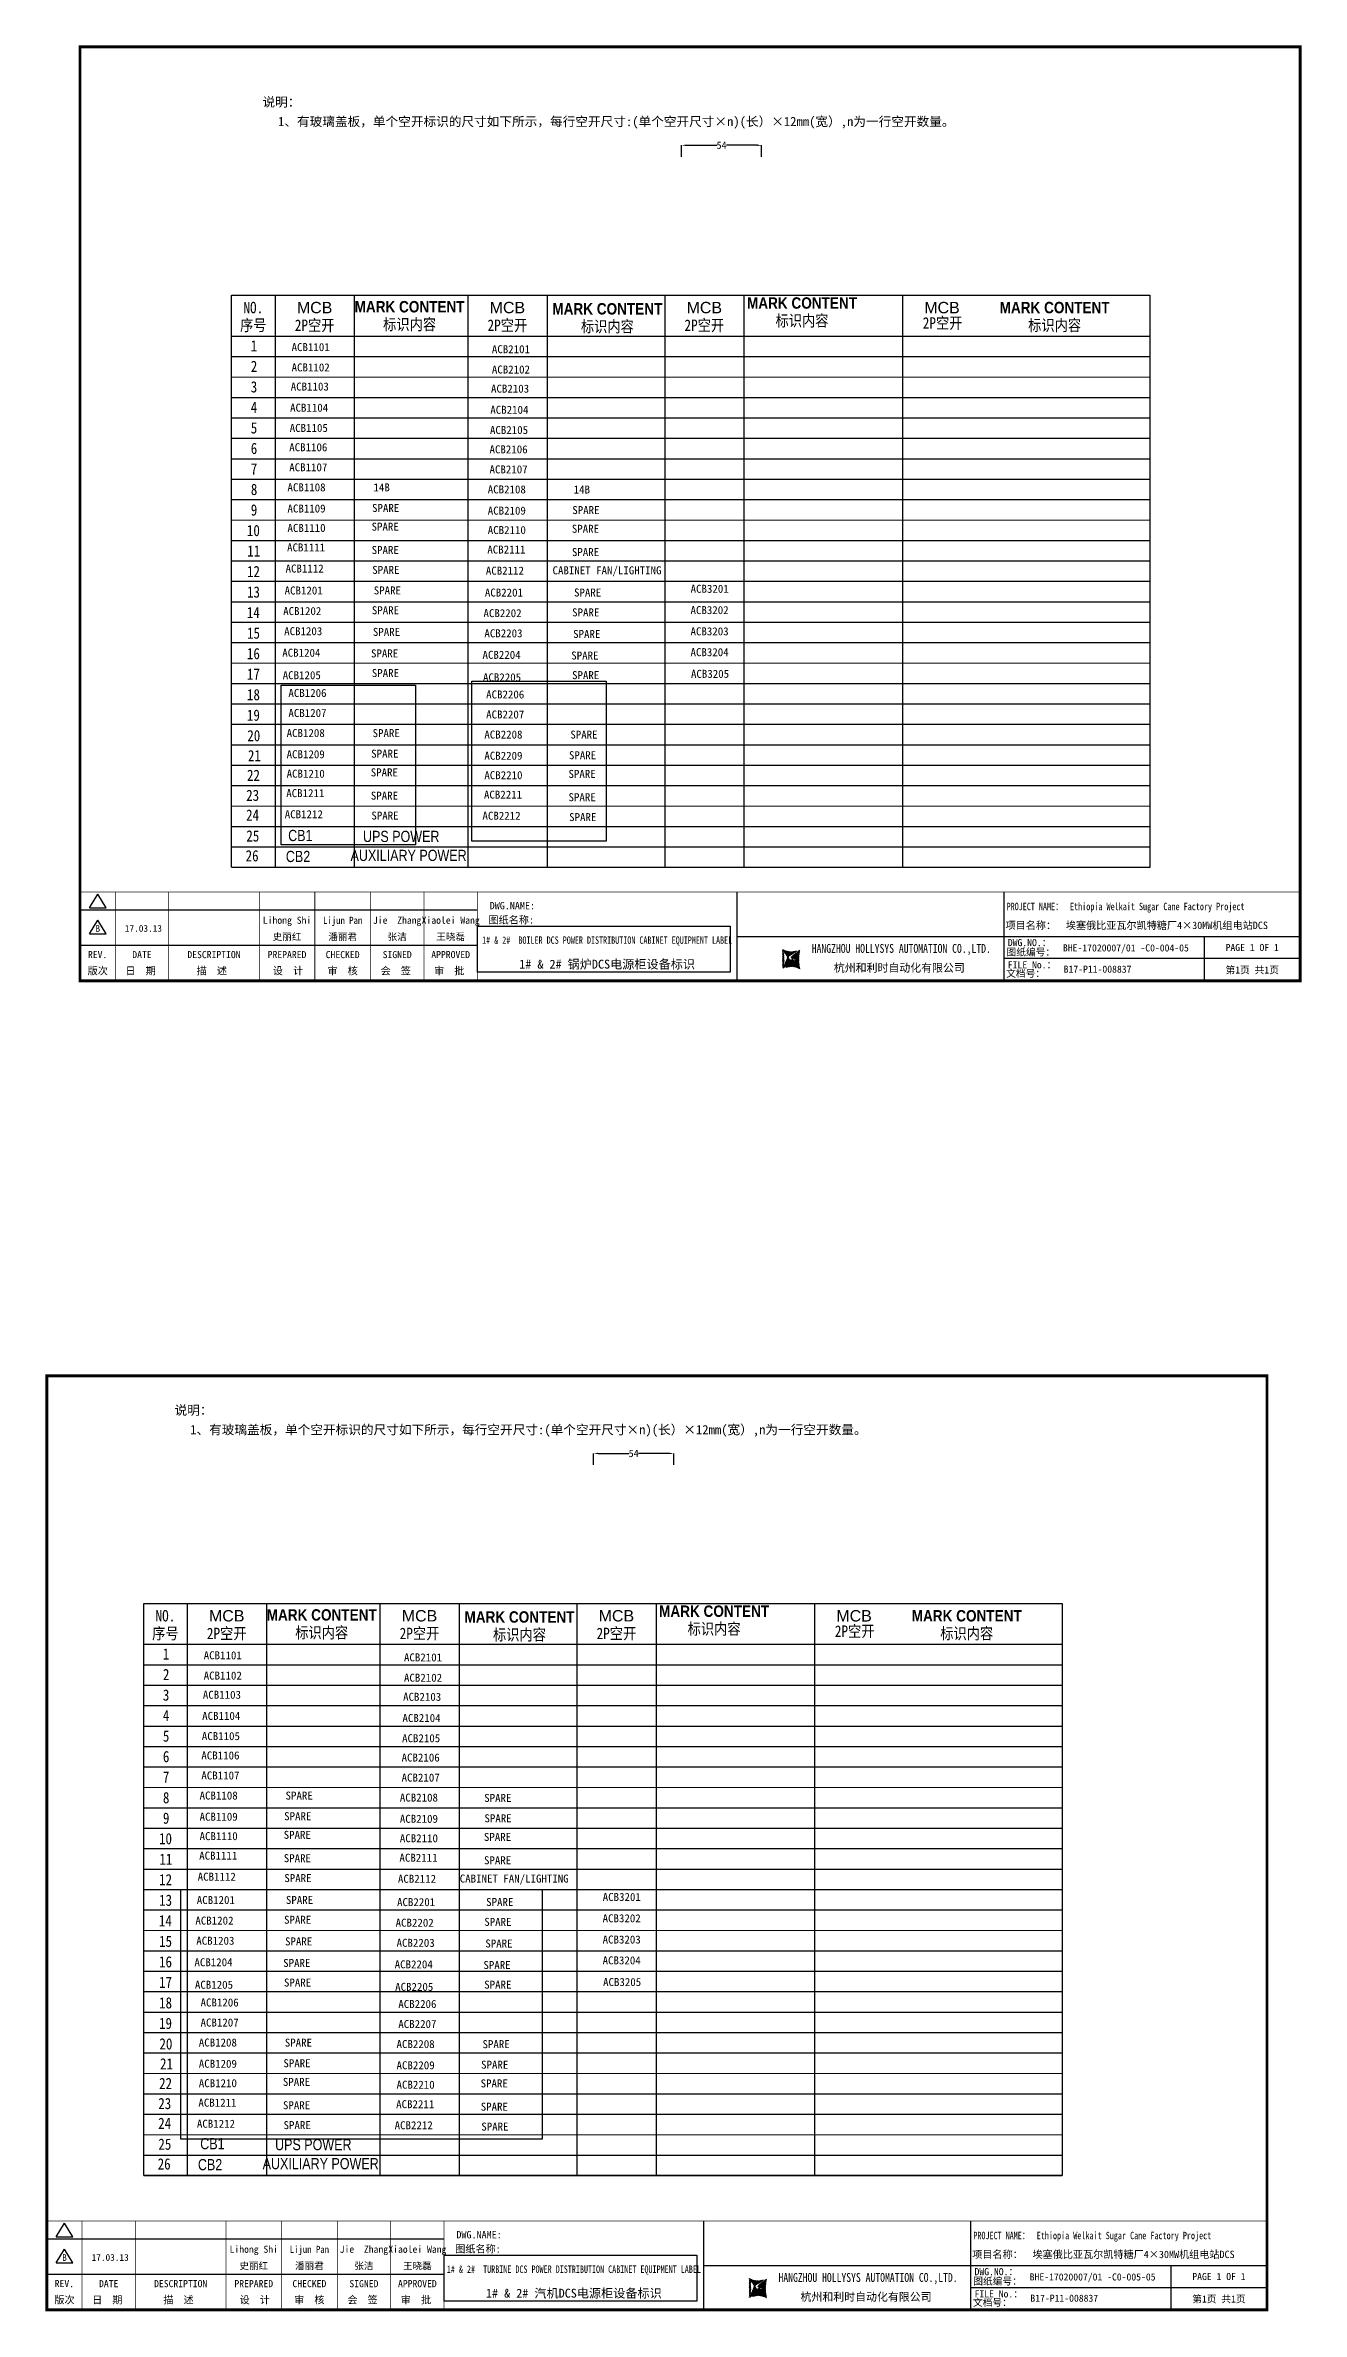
# Model space of a CAD drawing. Extents: x 81444 to 119867, y -54538 to -29386.
# Drawn here: x 106437 to 110674, y -54507 to -46861 of the extents above; entities that cross this region are included whole.
import ezdxf
from ezdxf.enums import TextEntityAlignment as Align
from ezdxf.lldxf.tags import DXFTag

# ---------------------------------------------------------------- set-up
doc = ezdxf.new("R2010")
doc.units = 0
doc.header["$LTSCALE"] = 100
doc.header["$MEASUREMENT"] = 0
for name, color, linetype in [('t', 1, 'Continuous'), ('YLT_GridLine', 7, 'Continuous'), ('YLT_GridText', 7, 'Continuous'), ('标准图框及表格', 7, 'Continuous')]:
    doc.layers.add(name, color=color, linetype=linetype)
doc.layers.add('细实线', color=7, linetype='Continuous', lineweight=20)
doc.styles.add('HZ', font='arial.ttf', dxfattribs={"width": 0.7})
doc.styles.get("Standard").update_dxf_attribs({"font": ''})
doc.styles.add('WMF_6_宋体_0', font='')
doc.styles.add('YLT_Grid', font='', dxfattribs={"width": 0.85})
doc.styles.get('Standard').set_extended_font_data('SimSun')
doc.styles.get('WMF_6_宋体_0').set_extended_font_data('宋体')
doc.styles.get('YLT_Grid').set_extended_font_data('宋体')
tags = doc.linetypes.add('CENTER', pattern=[2, 1.25, -0.25, 0.25, -0.25]).pattern_tags.tags
tags[10:11] = [DXFTag(74, 4), DXFTag(75, 0), DXFTag(340, '0'), DXFTag(46, 1.0), DXFTag(50, 0.0), DXFTag(44, 0.0), DXFTag(45, 0.0)]
tags[8:9] = [DXFTag(74, 4), DXFTag(75, 0), DXFTag(340, '0'), DXFTag(46, 1.0), DXFTag(50, 0.0), DXFTag(44, 0.0), DXFTag(45, 0.0)]
tags[6:7] = [DXFTag(74, 4), DXFTag(75, 0), DXFTag(340, '0'), DXFTag(46, 1.0), DXFTag(50, 0.0), DXFTag(44, 0.0), DXFTag(45, 0.0)]
tags[4:5] = [DXFTag(74, 4), DXFTag(75, 0), DXFTag(340, '0'), DXFTag(46, 1.0), DXFTag(50, 0.0), DXFTag(44, 0.0), DXFTag(45, 0.0)]
doc.dimstyles.new('STANDARD$0', dxfattribs={"dimtxt": 25, "dimasz": 15, "dimexe": 0.18, "dimexo": 0.0625, "dimgap": 0.09, "dimtad": 0, "dimdec": 0, "dimzin": 0, "dimdsep": 46, "dimtxsty": 'Standard', "dimcen": 0.09, "dimadec": 0, "dimazin": 0, "dimtfac": 1, "dimtdec": 0, "dimtofl": 0, "dimtmove": 0, "dimatfit": 3, "dimfxl": 0, "dimtolj": 1, "dimtzin": 0, "dimarcsym": 0})

# ---------------------------------------------------------------- blocks, each defined once
blk = doc.blocks.new('*D117')
at = {"layer": 'Defpoints', "color": 0}
for p in [(108582.4, -47236.7), (108852.4, -47198), (108852.4, -47236.6)]:
    blk.add_point(p, dxfattribs=at)
at = {"layer": '细实线', "color": 0, "lineweight": -2}
for p, q in [((108582.4, -47236.6), (108582.4, -47197.8)), ((108597.4, -47198), (108701.2, -47198)), ((108837.4, -47198), (108733.6, -47198)), ((108852.4, -47236.6), (108852.4, -47197.8))]:
    blk.add_line(p, q, dxfattribs=at)
at = {"layer": '细实线', "color": 0}
for points in [[(108597.4, -47195.5), (108597.4, -47200.5), (108582.4, -47198)], [(108837.4, -47200.5), (108837.4, -47195.5), (108852.4, -47198)]]:
    blk.add_solid(points, dxfattribs=at)
at = {"layer": '细实线', "color": 0, "insert": (108717.4, -47198), "char_height": 25, "attachment_point": 5}
blk.add_mtext('\\A1;{\\fsimsun|b0|i0|c134|p2;54}', dxfattribs=at)
blk = doc.blocks.new('空开标识')
at = {"layer": 'YLT_GridText', "style": 'YLT_Grid', "width": 0.85}
blk.add_attdef('A路1', text='', height=28, dxfattribs=at).set_placement((38.7, 3.5), align=Align.CENTER)
blk = doc.blocks.new('空开12')
at = {"layer": 'YLT_GridText', "style": 'YLT_Grid', "width": 0.8}
blk.add_attdef('KA1', text='', height=28, dxfattribs=at).set_placement((31.4, 0.8), align=Align.CENTER)
blk = doc.blocks.new('*D175')
at = {"layer": 'Defpoints', "color": 0}
for p in [(108555.9, -51611.7), (108285.9, -51650.5), (108555.9, -51650.4)]:
    blk.add_point(p, dxfattribs=at)
at = {"layer": '细实线', "color": 0, "lineweight": -2}
for p, q in [((108285.9, -51650.4), (108285.9, -51611.6)), ((108300.9, -51611.7), (108404.7, -51611.7)), ((108540.9, -51611.7), (108437.1, -51611.7)), ((108555.9, -51650.3), (108555.9, -51611.6))]:
    blk.add_line(p, q, dxfattribs=at)
at = {"layer": '细实线', "color": 0}
for points in [[(108300.9, -51609.2), (108300.9, -51614.2), (108285.9, -51611.7)], [(108540.9, -51614.2), (108540.9, -51609.2), (108555.9, -51611.7)]]:
    blk.add_solid(points, dxfattribs=at)
at = {"layer": '细实线', "color": 0, "insert": (108420.9, -51611.7), "char_height": 25, "attachment_point": 5}
blk.add_mtext('\\A1;{\\fsimsun|b0|i0|c134|p2;54}', dxfattribs=at)
blk = doc.blocks.new('图框')
at = {"layer": '标准图框及表格'}
h = blk.add_hatch(dxfattribs=at)
h.set_pattern_fill('ANSI31', color=5, scale=8.329864, style=0)
edge = h.paths.add_edge_path()
edge.add_arc((2399.3, -2998.2), 55.2, 238.10921, 291.65316)
edge.add_line((2419.6, -3049.4), (2388.5, -3070.2))
edge.add_arc((2238.9, -3078.3), 135.4, 346.39153, 374.25003)
edge.add_line((2370.5, -3110.2), (2397.5, -3087.9))
edge.add_line((2391.3, -3080.3), (2396.1, -3080.9))
edge.add_spline(control_points=[(2397.5, -3087.9), (2398.4, -3087), (2400, -3085.5), (2399.9, -3081.3), (2397.4, -3081), (2396.1, -3080.9)], knot_values=[0, 0, 0, 0, 6.844331, 12.400427, 18.769243, 18.769243, 18.769243, 18.769243], weights=[1, 1, 1, 1, 1, 1], degree=3, periodic=0)
edge.add_spline(control_points=[(2388.5, -3070.3), (2387.8, -3070.9), (2386.5, -3072), (2385.5, -3073.4), (2385.1, -3074)], knot_values=[0, 0, 0, 0, 5.253674, 9.488439, 9.488439, 9.488439, 9.488439], weights=[1, 1, 1, 1, 1], degree=3, periodic=0)
edge.add_spline(control_points=[(2386.3, -3072.3), (2385.7, -3072.9), (2384.6, -3074.4), (2384.9, -3077.7), (2387.9, -3079.9), (2390.2, -3080.1), (2391.3, -3080.3)], knot_values=[10.665975, 10.665975, 10.665975, 10.665975, 18.977704, 28.894558, 41.119554, 52.646925, 52.646925, 52.646925, 52.646925], weights=[1, 1, 1, 1, 1, 1, 1], degree=3, periodic=0)
h = blk.add_hatch(dxfattribs=at)
h.set_pattern_fill('ANSI31', color=3, scale=8.329864, style=0)
edge = h.paths.add_edge_path()
edge.add_line((2402.5, -3075.8), (2407.7, -3076.4))
edge.add_spline(control_points=[(2401, -3068.8), (2400.2, -3069.6), (2398.5, -3071.2), (2398.6, -3075.4), (2401.1, -3075.6), (2402.4, -3075.8)], knot_values=[0, 0, 0, 0, 6.844331, 12.400427, 18.769243, 18.769243, 18.769243, 18.769243], weights=[1, 1, 1, 1, 1, 1], degree=3, periodic=0)
edge.add_line((2428, -3046.5), (2401, -3068.8))
edge.add_spline(control_points=[(2412.6, -3083.9), (2413, -3083.4), (2413.9, -3082.1), (2413.6, -3078.9), (2410.7, -3076.8), (2408.3, -3076.5), (2407.2, -3076.4)], knot_values=[12.654089, 12.654089, 12.654089, 12.654089, 18.977704, 28.894558, 41.119554, 52.646925, 52.646925, 52.646925, 52.646925], weights=[1, 1, 1, 1, 1, 1, 1], degree=3, periodic=0)
edge.add_line((2411.6, -3085), (2412.8, -3083.7))
edge.add_line((2410, -3086.4), (2411.6, -3085))
edge.add_line((2378.9, -3107.2), (2410, -3086.4))
edge.add_arc((2399.3, -3158.5), 55.2, 58.10921, 111.65316)
edge.add_arc((2559.6, -3078.3), 135.4, 166.39153, 194.25003)
at = {"color": 7}
for p, q in [((2215.6, -2851.6), (2215.6, -3151.6)), ((3115.6, -2851.6), (3115.6, -3151.6)), ((0, -2911.6), (1340.2, -2911.6)), ((0, -3031.6), (1340.2, -3031.6)), ((2215.6, -3001.6), (3115.6, -3001.6)), ((3115.6, -3001.6), (4115.6, -3001.6)), ((3791.8, -3001.6), (3791.8, -3151.6)), ((4115.6, -3076.6), (3115.6, -3076.6))]:
    blk.add_line(p, q, dxfattribs=at)
at = {"color": 7, "const_width": 3}
blk.add_lwpolyline([(4115.6, -2851.6), (0, -2851.6)], dxfattribs=at)
at = {"layer": 't', "color": 7}
for p, q in [((31.9, -2905), (59.9, -2859.1)), ((31.9, -2905), (87.8, -2905)), ((87.8, -2905), (59.9, -2859.1)), ((31.9, -2993), (59.9, -2947.1)), ((87.8, -2993), (59.9, -2947.1)), ((31.9, -2993), (87.8, -2993))]:
    blk.add_line(p, q, dxfattribs=at)
at = {"layer": 't', "color": 7, "const_width": 9.62}
blk.add_lwpolyline([(4115.6, -3151.6), (4115.6, 0), (0, 0), (0, -3151.6)], close=True, dxfattribs=at)
at = {"layer": 't', "color": 7, "const_width": 2.4}
for points in [[(118.8, -2852.8), (118.8, -3151.6)], [(299.1, -2852.8), (299.1, -3151.6)], [(604.4, -2852.8), (604.4, -3156.4)], [(792, -2852.8), (792, -3156.4)], [(979.6, -2852.8), (979.6, -3156.4)], [(1159.9, -2852.8), (1159.9, -3156.4)], [(1340.2, -2852.8), (1340.2, -3156.4)]]:
    blk.add_lwpolyline(points, dxfattribs=at)
at = {"color": 7, "linetype": 'CENTER'}
for s, height, p in [('图纸编号：', 24, (3125.2, -3066.7)), ('杭州和利时自动化有限公司', 27, (2542.5, -3121.1)), ('文档号：', 24, (3124, -3138.7))]:
    blk.add_text(s, height=height, dxfattribs=at).set_placement(p)
at = {"color": 7, "flags": 8}
for tag, p, height in [('DWG.NAME:', (1381.6, -2910.4), 25), ('PROJECTNAME:', (3125.5, -2912.8), 24), ('PROJECTNAME：', (3339.1, -2913.1), 25), ('DWG.NO.:', (3128.2, -3030.4), 24), ('图纸编号', (3315.4, -3052.4), 24), ('FILENO.:', (3128.7, -3106.1), 24), ('文档号', (3317.7, -3124.1), 24)]:
    blk.add_attdef(tag, p, '', height=height, dxfattribs=at)
for tag, height, p in [('A', 23, (59.9, -2974.9)), ('设计时间', 23, (213.9, -2974.9)), ('RENLIU', 24, (698.2, -2950.4)), ('SHUFENWANG', 24, (885.8, -2950.4)), ('FANGHOU', 24, (1069.7, -2950.4)), ('DANDANLI', 24, (1250, -2950.4)), ('REV.', 24, (59.4, -3063)), ('DATE', 24, (208.9, -3063)), ('DESCRIPTION', 24, (451.7, -3063)), ('PREPARED', 24, (698.2, -3063)), ('刘仁', 23, (698.2, -3002.2)), ('CHECKED', 24, (885.8, -3063)), ('王姝芬', 23, (885.8, -3002.2)), ('SIGNED', 24, (1069.7, -3063)), ('侯方', 23, (1069.7, -3002.2)), ('APPROVED', 24, (1250, -3063)), ('李丹丹', 23, (1250, -3002.2)), ('#10STATIONONTROLCABINETCOVER', 30, (1777.9, -3017.2)), ('PAGEXOFX', 24, (3953.7, -3039.1)), ('图纸名称', 30, (1777.9, -3094.7)), ('第几页共几页', 24, (3953.7, -3114.1))]:
    blk.add_attdef(tag, text='', height=height, dxfattribs=at).set_placement(p, align=Align.MIDDLE)
for tag, p in [('图纸名称:', (1377.8, -2965.9)), ('项目名称：', (3121.6, -2984.3)), ('项目名称：', (3325, -2984.3))]:
    blk.add_attdef(tag, text='', height=25, dxfattribs=at).set_placement(p, align=Align.BOTTOM_LEFT)
at = {"color": 7, "width": 0.8, "flags": 8}
blk.add_attdef('HANGZHOUHOLLYSYSAUTOMATIONCO.,LTD.', text='', height=24, dxfattribs=at).set_placement((2770.1, -3045.7), align=Align.MIDDLE)
at = {"layer": 't', "color": 7}
for s, p in [('版次', (59.9, -3117.6)), ('日  期', (204.2, -3117.6)), ('描  述', (444.5, -3117.6)), ('设  计', (701.5, -3117.6)), ('审  核', (885.6, -3117.6)), ('会  签', (1065, -3117.6)), ('审  批', (1245.3, -3117.6))]:
    blk.add_text(s, height=25, dxfattribs=at).set_placement(p, align=Align.MIDDLE_CENTER)
at = {"layer": '标准图框及表格', "color": 5, "style": 'HZ'}
for s, p in [('pgqh', (2373.9, -3059.7)), ('hollilas', (2374.1, -3086))]:
    blk.add_text(s, height=5.21, dxfattribs=at).set_placement(p)
at = {"layer": '标准图框及表格', "color": 3, "style": 'HZ'}
for s, height, p in [('auto', 8.68, (2400.9, -3074.2)), ('hollysys', 4.34, (2402.5, -3099.7))]:
    blk.add_text(s, height=height, dxfattribs=at).set_placement(p)

msp = doc.modelspace()

# ---------------------------------------------------------------- linework, layer by layer
at = {"color": 1}
for points in [[(107875.3, -49006.4), (108328.5, -49006.4), (108328.5, -49545.4), (107875.3, -49545.4)], [(107232.1, -49019.3), (107685.4, -49019.3), (107685.4, -49558.2), (107232.1, -49558.2)], [(107893.7, -49832.8), (108746.2, -49832.8), (108746.2, -49987.8), (107893.7, -49987.8)], [(106893, -53082.7), (108112.1, -53082.7), (108112.1, -53925.1), (106893, -53925.1)], [(107781.5, -54316.9), (108634, -54316.9), (108634, -54471.9), (107781.5, -54471.9)]]:
    msp.add_lwpolyline(points, close=True, dxfattribs=at)
at = {"layer": 'YLT_GridLine', "color": 7, "lineweight": 25}
for p, q in [((107211.2, -47703.9), (107211.2, -49634)), ((107478.3, -47703.9), (107478.3, -49634.1)), ((107861.5, -47703.9), (107861.5, -49634.1)), ((108128.6, -47703.9), (108128.6, -49634.1)), ((108525.6, -47703.9), (108525.7, -49220.5)), ((108525.6, -47703.9), (108525.7, -49634.1)), ((108792.7, -47703.9), (108792.8, -49634.1)), ((109327.3, -47704), (109327.3, -49634.1)), ((107064.7, -47841.8), (110162.3, -47841.9)), ((107064.7, -47910.7), (110162.3, -47910.8)), ((107064.7, -47979.6), (110162.3, -47979.8)), ((107064.7, -48048.6), (110162.3, -48048.7)), ((107064.7, -48117.5), (110162.3, -48117.6)), ((107064.7, -48186.4), (110162.3, -48186.6)), ((107064.7, -48255.4), (110162.3, -48255.5)), ((107064.7, -48324.3), (110162.3, -48324.4)), ((107064.7, -48393.2), (110162.3, -48393.4)), ((107064.7, -48462.2), (110162.3, -48462.3)), ((107064.7, -48531.1), (110162.3, -48531.2)), ((107064.7, -48600), (110162.3, -48600.2)), ((107064.7, -48669), (110162.3, -48669.1)), ((107064.7, -48737.9), (110162.3, -48738)), ((107064.7, -48806.8), (110162.3, -48807)), ((107064.7, -48875.8), (110162.3, -48875.9)), ((107064.7, -48944.7), (110162.3, -48944.8)), ((107064.7, -49013.6), (110162.3, -49013.8)), ((107064.7, -49082.6), (110162.3, -49082.7)), ((107064.7, -49151.5), (110162.3, -49151.6)), ((107064.7, -49220.4), (110162.3, -49220.6)), ((107064.7, -49220.4), (110162.3, -49220.6)), ((107064.7, -49289.4), (110162.3, -49289.5)), ((107064.7, -49289.4), (110162.3, -49289.5)), ((107064.6, -49358.3), (110162.2, -49358.4)), ((107064.7, -49358.3), (110162.3, -49358.4)), ((107064.6, -49427.2), (110162.2, -49427.4)), ((107064.6, -49427.2), (110162.2, -49427.4)), ((107064.6, -49496.2), (110162.2, -49496.3)), ((107064.8, -49496.2), (110162.4, -49496.3)), ((107064.8, -49565.1), (110162.4, -49565.2)), ((107064.8, -49565.1), (110162.4, -49565.2)), ((107064.8, -49634), (110162.4, -49634.2)), ((106914.8, -52117.7), (106914.8, -54047.8)), ((107181.9, -52117.7), (107181.9, -54047.8)), ((107565, -52117.6), (107565, -54047.8)), ((107832.1, -52117.6), (107832.1, -54047.9)), ((108229.2, -52117.7), (108229.2, -53634.3)), ((108229.2, -52117.7), (108229.2, -54047.9)), ((108496.3, -52117.7), (108496.3, -54047.9)), ((109030.9, -52117.8), (109030.9, -54047.9)), ((106768.3, -52255.5), (109865.9, -52255.7)), ((106768.3, -52324.5), (109865.9, -52324.6)), ((106768.3, -52393.4), (109865.9, -52393.5)), ((106768.3, -52462.3), (109865.9, -52462.5)), ((106768.3, -52531.3), (109865.9, -52531.4)), ((106768.3, -52600.2), (109865.9, -52600.3)), ((106768.3, -52669.1), (109865.9, -52669.3)), ((106768.3, -52738.1), (109865.9, -52738.2)), ((106768.3, -52807), (109865.9, -52807.1)), ((106768.3, -52875.9), (109865.9, -52876.1)), ((106768.3, -52944.9), (109865.9, -52945)), ((106768.3, -53013.8), (109865.9, -53013.9)), ((106768.3, -53082.7), (109865.9, -53082.9)), ((106768.3, -53151.7), (109865.9, -53151.8)), ((106768.3, -53220.6), (109865.9, -53220.7)), ((106768.3, -53289.5), (109865.9, -53289.7)), ((106768.3, -53358.5), (109865.9, -53358.6)), ((106768.3, -53427.4), (109865.9, -53427.5)), ((106768.3, -53496.3), (109865.9, -53496.5)), ((106768.3, -53565.3), (109865.9, -53565.4)), ((106768.2, -53634.2), (109865.8, -53634.3)), ((106768.3, -53634.2), (109865.9, -53634.3)), ((106768.2, -53703.1), (109865.8, -53703.3)), ((106768.2, -53703.1), (109865.8, -53703.3)), ((106768.2, -53772.1), (109865.8, -53772.2)), ((106768.2, -53772.1), (109865.8, -53772.2)), ((106768.2, -53841), (109865.8, -53841.1)), ((106768.2, -53841), (109865.8, -53841.1)), ((106768, -53909.9), (109865.6, -53910.1)), ((106768.2, -53909.9), (109865.8, -53910.1)), ((106768.2, -53909.9), (109865.6, -53910.1)), ((106768.2, -53978.9), (109865.8, -53979)), ((106768.2, -53978.9), (109865.8, -53979)), ((106768.2, -54047.8), (109865.8, -54048))]:
    msp.add_line(p, q, dxfattribs=at)
for points in [[(107064.7, -47703.9), (110162.3, -47704), (110162.4, -49634.2), (107064.8, -49634)], [(106768.3, -52117.7), (109865.9, -52117.8), (109865.8, -54048), (106768.2, -54047.8)]]:
    msp.add_lwpolyline(points, close=True, dxfattribs=at)

# ---------------------------------------------------------------- block references
at = {"color": 1}
ref = msp.add_blockref('图框', (106553.5, -46865.6), dxfattribs=at)
ref.add_attrib('第几页共几页', '第1页 共1页', dxfattribs={"color": 7, "height": 24, "flags": 8}).set_placement((110507.2, -49979.6), align=Align.MIDDLE)
ref.add_attrib('图纸编号', 'BHE-17020007/01 -C0-004-05', (109868.9, -49918), dxfattribs={"color": 7, "height": 24, "flags": 8})
ref.add_attrib('文档号', 'B17-P11-008837', (109871.3, -49989.7), dxfattribs={"color": 7, "height": 24, "flags": 8})
ref.add_attrib('图纸名称', '1# & 2# 锅炉DCS电源柜设备标识', dxfattribs={"color": 7, "height": 30, "flags": 8}).set_placement((108331.4, -49960.3), align=Align.MIDDLE)
ref.add_attrib('刘仁', '史丽红', dxfattribs={"color": 7, "height": 23, "flags": 8}).set_placement((107251.7, -49867.7), align=Align.MIDDLE)
ref.add_attrib('王姝芬', '潘丽君', dxfattribs={"color": 7, "height": 23, "flags": 8}).set_placement((107439.3, -49867.7), align=Align.MIDDLE)
ref.add_attrib('侯方', '张洁', dxfattribs={"color": 7, "height": 23, "flags": 8}).set_placement((107623.3, -49867.7), align=Align.MIDDLE)
ref.add_attrib('李丹丹', '王晓磊', dxfattribs={"color": 7, "height": 23, "flags": 8}).set_placement((107803.6, -49867.7), align=Align.MIDDLE)
ref.add_attrib('设计时间', '17.03.13', dxfattribs={"color": 7, "height": 23, "flags": 8}).set_placement((106767.4, -49840.4), align=Align.MIDDLE)
ref.add_attrib('A', 'B', dxfattribs={"color": 7, "height": 23, "flags": 8}).set_placement((106613.4, -49840.4), align=Align.MIDDLE)
ref.add_attrib('REV.', 'REV.', dxfattribs={"color": 7, "height": 24, "flags": 8}).set_placement((106612.9, -49928.6), align=Align.MIDDLE)
ref.add_attrib('DATE', 'DATE', dxfattribs={"color": 7, "height": 24, "flags": 8}).set_placement((106762.4, -49928.6), align=Align.MIDDLE)
ref.add_attrib('DESCRIBE', 'DESCRIPTION', dxfattribs={"color": 7, "height": 24, "flags": 8}).set_placement((107005.3, -49928.6), align=Align.MIDDLE)
ref.add_attrib('PREPARE', 'PREPARED', dxfattribs={"color": 7, "height": 24, "flags": 8}).set_placement((107251.7, -49928.6), align=Align.MIDDLE)
ref.add_attrib('VERIFY', 'CHECKED', dxfattribs={"color": 7, "height": 24, "flags": 8}).set_placement((107439.3, -49928.6), align=Align.MIDDLE)
ref.add_attrib('SIGN', 'SIGNED', dxfattribs={"color": 7, "height": 24, "flags": 8}).set_placement((107623.3, -49928.6), align=Align.MIDDLE)
ref.add_attrib('APPROVER', 'APPROVED', dxfattribs={"color": 7, "height": 24, "flags": 8}).set_placement((107803.6, -49928.6), align=Align.MIDDLE)
ref.add_attrib('RENLIU', 'Lihong Shi', dxfattribs={"color": 7, "height": 24, "flags": 8}).set_placement((107251.7, -49815.9), align=Align.MIDDLE)
ref.add_attrib('SHUFENWANG', 'Lijun Pan', dxfattribs={"color": 7, "height": 24, "width": 0.9, "flags": 8}).set_placement((107439.3, -49815.9), align=Align.MIDDLE)
ref.add_attrib('FANGHOU', 'Jie  Zhang', dxfattribs={"color": 7, "height": 24, "flags": 8}).set_placement((107623.3, -49815.9), align=Align.MIDDLE)
ref.add_attrib('DANDANLI', 'Xiaolei Wang', dxfattribs={"color": 7, "height": 24, "flags": 8}).set_placement((107803.6, -49815.9), align=Align.MIDDLE)
ref.add_attrib('DWG.NAME:', 'DWG.NAME:', (107935.2, -49775.9), dxfattribs={"color": 7, "height": 25, "flags": 8})
ref.add_attrib('#10STATIONONTROLCABINETCOVER', '1# & 2#  BOILER DCS POWER DISTRIBUTION CABINET EQUIPMENT LABEL', dxfattribs={"color": 7, "height": 25, "width": 0.8, "flags": 8}).set_placement((108331.4, -49882.7), align=Align.MIDDLE)
ref.add_attrib('图纸名称:', '图纸名称:', dxfattribs={"color": 7, "height": 25, "flags": 8}).set_placement((107931.3, -49831.5), align=Align.BOTTOM_LEFT)
ref.add_attrib('HANGZHOUHOLLYSYSAUTOMATIONCO.,LTD', 'HANGZHOU HOLLYSYS AUTOMATION CO.,LTD.', dxfattribs={"color": 7, "height": 30, "width": 0.8, "flags": 8}).set_placement((109323.6, -49911.3), align=Align.MIDDLE)
ref.add_attrib('PROJECTNAME：', 'PROJECT NAME：', (109678.9, -49778.7), dxfattribs={"color": 7, "height": 25, "width": 0.8, "flags": 8})
ref.add_attrib('项目名称：', '项目名称：', dxfattribs={"color": 7, "height": 25, "flags": 8}).set_placement((109675.1, -49849.9), align=Align.BOTTOM_LEFT)
ref.add_attrib('PROJECTNAME：', 'Ethiopia Welkait Sugar Cane Factory Project', (109892.6, -49778.7), dxfattribs={"color": 7, "height": 25, "width": 0.7, "flags": 8})
ref.add_attrib('项目名称：', '埃塞俄比亚瓦尔凯特糖厂4×30MW机组电站DCS', dxfattribs={"color": 7, "height": 25, "flags": 8}).set_placement((109878.6, -49849.9), align=Align.BOTTOM_LEFT)
ref.add_attrib('PAGEXOFX', 'PAGE 1 OF 1', dxfattribs={"color": 7, "height": 24, "flags": 8}).set_placement((110507.2, -49904.6), align=Align.MIDDLE)
ref.add_attrib('DWG.NO.：', 'DWG.NO.：', (109682.9, -49900.1), dxfattribs={"color": 7, "height": 24, "flags": 8})
ref.add_attrib('FILENO.：', 'FILE No.：', (109682.9, -49975.1), dxfattribs={"color": 7, "height": 24, "flags": 8})
ref = msp.add_blockref('图框', (106441.3, -51349.7), dxfattribs=at)
ref.add_attrib('第几页共几页', '第1页 共1页', dxfattribs={"color": 7, "height": 24, "flags": 8}).set_placement((110395, -54463.7), align=Align.MIDDLE)
ref.add_attrib('图纸编号', 'BHE-17020007/01 -C0-005-05', (109756.7, -54402.1), dxfattribs={"color": 7, "height": 24, "flags": 8})
ref.add_attrib('文档号', 'B17-P11-008837', (109759, -54473.8), dxfattribs={"color": 7, "height": 24, "flags": 8})
ref.add_attrib('图纸名称', '1# & 2# 汽机DCS电源柜设备标识', dxfattribs={"color": 7, "height": 30, "flags": 8}).set_placement((108219.2, -54444.4), align=Align.MIDDLE)
ref.add_attrib('刘仁', '史丽红', dxfattribs={"color": 7, "height": 23, "flags": 8}).set_placement((107139.5, -54351.9), align=Align.MIDDLE)
ref.add_attrib('王姝芬', '潘丽君', dxfattribs={"color": 7, "height": 23, "flags": 8}).set_placement((107327.1, -54351.9), align=Align.MIDDLE)
ref.add_attrib('侯方', '张洁', dxfattribs={"color": 7, "height": 23, "flags": 8}).set_placement((107511, -54351.9), align=Align.MIDDLE)
ref.add_attrib('李丹丹', '王晓磊', dxfattribs={"color": 7, "height": 23, "flags": 8}).set_placement((107691.3, -54351.9), align=Align.MIDDLE)
ref.add_attrib('设计时间', '17.03.13', dxfattribs={"color": 7, "height": 23, "flags": 8}).set_placement((106655.2, -54324.5), align=Align.MIDDLE)
ref.add_attrib('A', 'B', dxfattribs={"color": 7, "height": 23, "flags": 8}).set_placement((106501.2, -54324.5), align=Align.MIDDLE)
ref.add_attrib('REV.', 'REV.', dxfattribs={"color": 7, "height": 24, "flags": 8}).set_placement((106500.7, -54412.7), align=Align.MIDDLE)
ref.add_attrib('DATE', 'DATE', dxfattribs={"color": 7, "height": 24, "flags": 8}).set_placement((106650.2, -54412.7), align=Align.MIDDLE)
ref.add_attrib('DESCRIBE', 'DESCRIPTION', dxfattribs={"color": 7, "height": 24, "flags": 8}).set_placement((106893, -54412.7), align=Align.MIDDLE)
ref.add_attrib('PREPARE', 'PREPARED', dxfattribs={"color": 7, "height": 24, "flags": 8}).set_placement((107139.5, -54412.7), align=Align.MIDDLE)
ref.add_attrib('VERIFY', 'CHECKED', dxfattribs={"color": 7, "height": 24, "flags": 8}).set_placement((107327.1, -54412.7), align=Align.MIDDLE)
ref.add_attrib('SIGN', 'SIGNED', dxfattribs={"color": 7, "height": 24, "flags": 8}).set_placement((107511, -54412.7), align=Align.MIDDLE)
ref.add_attrib('APPROVER', 'APPROVED', dxfattribs={"color": 7, "height": 24, "flags": 8}).set_placement((107691.3, -54412.7), align=Align.MIDDLE)
ref.add_attrib('RENLIU', 'Lihong Shi', dxfattribs={"color": 7, "height": 24, "flags": 8}).set_placement((107139.5, -54300), align=Align.MIDDLE)
ref.add_attrib('SHUFENWANG', 'Lijun Pan', dxfattribs={"color": 7, "height": 24, "width": 0.9, "flags": 8}).set_placement((107327.1, -54300), align=Align.MIDDLE)
ref.add_attrib('FANGHOU', 'Jie  Zhang', dxfattribs={"color": 7, "height": 24, "flags": 8}).set_placement((107511, -54300), align=Align.MIDDLE)
ref.add_attrib('DANDANLI', 'Xiaolei Wang', dxfattribs={"color": 7, "height": 24, "flags": 8}).set_placement((107691.3, -54300), align=Align.MIDDLE)
ref.add_attrib('DWG.NAME:', 'DWG.NAME:', (107822.9, -54260), dxfattribs={"color": 7, "height": 25, "flags": 8})
ref.add_attrib('#10STATIONONTROLCABINETCOVER', '1# & 2#  TURBINE DCS POWER DISTRIBUTION CABINET EQUIPMENT LABEL', dxfattribs={"color": 7, "height": 25, "width": 0.8, "flags": 8}).set_placement((108219.2, -54366.9), align=Align.MIDDLE)
ref.add_attrib('图纸名称:', '图纸名称:', dxfattribs={"color": 7, "height": 25, "flags": 8}).set_placement((107819.1, -54315.6), align=Align.BOTTOM_LEFT)
ref.add_attrib('HANGZHOUHOLLYSYSAUTOMATIONCO.,LTD', 'HANGZHOU HOLLYSYS AUTOMATION CO.,LTD.', dxfattribs={"color": 7, "height": 30, "width": 0.8, "flags": 8}).set_placement((109211.4, -54395.4), align=Align.MIDDLE)
ref.add_attrib('PROJECTNAME：', 'PROJECT NAME：', (109566.7, -54262.8), dxfattribs={"color": 7, "height": 25, "width": 0.8, "flags": 8})
ref.add_attrib('项目名称：', '项目名称：', dxfattribs={"color": 7, "height": 25, "flags": 8}).set_placement((109562.9, -54334), align=Align.BOTTOM_LEFT)
ref.add_attrib('PROJECTNAME：', 'Ethiopia Welkait Sugar Cane Factory Project', (109780.4, -54262.8), dxfattribs={"color": 7, "height": 25, "width": 0.7, "flags": 8})
ref.add_attrib('项目名称：', '埃塞俄比亚瓦尔凯特糖厂4×30MW机组电站DCS', dxfattribs={"color": 7, "height": 25, "flags": 8}).set_placement((109766.3, -54334), align=Align.BOTTOM_LEFT)
ref.add_attrib('PAGEXOFX', 'PAGE 1 OF 1', dxfattribs={"color": 7, "height": 24, "flags": 8}).set_placement((110395, -54388.7), align=Align.MIDDLE)
ref.add_attrib('DWG.NO.：', 'DWG.NO.：', (109570.7, -54384.3), dxfattribs={"color": 7, "height": 24, "flags": 8})
ref.add_attrib('FILENO.：', 'FILE No.：', (109570.7, -54459.3), dxfattribs={"color": 7, "height": 24, "flags": 8})
at = {"layer": '细实线'}
ref = msp.add_blockref('空开12', (107254.2, -49546.7), dxfattribs=dict(at, xscale=1.348704000001308, yscale=1.348703999999834, zscale=1.348704))
ref.add_attrib('KA1', 'CB1', dxfattribs={"layer": 'YLT_GridText', "height": 37.76, "style": 'HZ', "width": 0.8}).set_placement((107296.6, -49545.6), align=Align.CENTER)
ref = msp.add_blockref('空开标识', (107584.7, -49553.4), dxfattribs=dict(at, xscale=1.348704000001308, yscale=1.348703999999834, zscale=1.348704))
ref.add_attrib('A路1', 'UPS POWER', dxfattribs={"layer": 'YLT_GridText', "height": 37.76, "style": 'HZ', "width": 0.8}).set_placement((107636.9, -49548.7), align=Align.CENTER)
ref = msp.add_blockref('空开12', (107246.4, -49617.4), dxfattribs=dict(at, xscale=1.348704000001308, yscale=1.348703999999834, zscale=1.348704))
ref.add_attrib('KA1', 'CB2', dxfattribs={"layer": 'YLT_GridText', "height": 37.76, "style": 'HZ', "width": 0.8}).set_placement((107288.8, -49616.3), align=Align.CENTER)
ref = msp.add_blockref('空开标识', (107609.6, -49617.5), dxfattribs=dict(at, xscale=1.348704000001308, yscale=1.348703999999834, zscale=1.348704))
ref.add_attrib('A路1', 'AUXILIARY POWER', dxfattribs={"layer": 'YLT_GridText', "height": 37.764, "style": 'HZ', "width": 0.8}).set_placement((107661.8, -49612.8), align=Align.CENTER)
ref = msp.add_blockref('空开12', (106957.6, -53960.5), dxfattribs=dict(at, xscale=1.348704000001308, yscale=1.348703999999834, zscale=1.348704))
ref.add_attrib('KA1', 'CB1', dxfattribs={"layer": 'YLT_GridText', "height": 37.76, "style": 'HZ', "width": 0.8}).set_placement((107000, -53959.4), align=Align.CENTER)
ref = msp.add_blockref('空开标识', (107288.1, -53967.2), dxfattribs=dict(at, xscale=1.348704000001308, yscale=1.348703999999834, zscale=1.348704))
ref.add_attrib('A路1', 'UPS POWER', dxfattribs={"layer": 'YLT_GridText', "height": 37.76, "style": 'HZ', "width": 0.8}).set_placement((107340.3, -53962.5), align=Align.CENTER)
ref = msp.add_blockref('空开12', (106949.8, -54031.2), dxfattribs=dict(at, xscale=1.348704000001308, yscale=1.348703999999834, zscale=1.348704))
ref.add_attrib('KA1', 'CB2', dxfattribs={"layer": 'YLT_GridText', "height": 37.76, "style": 'HZ', "width": 0.8}).set_placement((106992.2, -54030.1), align=Align.CENTER)
ref = msp.add_blockref('空开标识', (107313, -54031.3), dxfattribs=dict(at, xscale=1.348704000001308, yscale=1.348703999999834, zscale=1.348704))
ref.add_attrib('A路1', 'AUXILIARY POWER', dxfattribs={"layer": 'YLT_GridText', "height": 37.764, "style": 'HZ', "width": 0.8}).set_placement((107365.2, -54026.6), align=Align.CENTER)

# ---------------------------------------------------------------- texts
at = {"layer": 'YLT_GridText', "style": 'YLT_Grid', "width": 0.85}
for s, height, p in [('1', 37.8, (107129, -47893.4)), ('2', 37.8, (107129.5, -47962.6)), ('3', 37.8, (107129.3, -48031.9)), ('4', 37.8, (107129.3, -48101.1)), ('5', 37.8, (107129.3, -48170.3)), ('6', 37.8, (107129.4, -48239.6)), ('7', 37.8, (107129.2, -48308.8)), ('8', 37.8, (107129.6, -48378)), ('9', 37.8, (107129.5, -48447.3)), ('10', 37.76, (107116.4, -48516.5)), ('11', 37.76, (107117.6, -48585.7)), ('12', 37.76, (107116.7, -48655)), ('13', 37.76, (107116.7, -48724.2)), ('14', 37.76, (107116.1, -48793.4)), ('15', 37.76, (107116.7, -48862.7)), ('16', 37.76, (107116.5, -48931.9)), ('17', 37.76, (107116.6, -49001.1)), ('18', 37.76, (107116.6, -49070.4)), ('19', 37.76, (107116.5, -49139.6)), ('20', 37.76, (107117.8, -49208.8)), ('21', 37.76, (107119.8, -49276.2)), ('22', 37.76, (107116.7, -49342.4)), ('23', 37.76, (107113.9, -49410.1)), ('24', 37.76, (107113.6, -49476.8)), ('25', 37.76, (107114.4, -49547.1)), ('26', 37.76, (107112.1, -49614)), ('1', 37.8, (106832.5, -52307.2)), ('2', 37.8, (106833.1, -52376.4)), ('3', 37.8, (106832.9, -52445.6)), ('4', 37.8, (106832.8, -52514.9)), ('5', 37.8, (106832.9, -52584.1)), ('6', 37.8, (106833, -52653.3)), ('7', 37.8, (106832.7, -52722.6)), ('8', 37.8, (106833.1, -52791.8)), ('9', 37.8, (106833.1, -52861)), ('10', 37.76, (106820, -52930.3)), ('11', 37.76, (106821.1, -52999.5)), ('12', 37.76, (106820.2, -53068.7)), ('13', 37.76, (106820.2, -53138)), ('14', 37.76, (106819.6, -53207.2)), ('15', 37.76, (106820.2, -53276.4)), ('16', 37.76, (106820, -53345.7)), ('17', 37.76, (106820.1, -53414.9)), ('18', 37.76, (106820.1, -53484.1)), ('19', 37.76, (106820, -53553.4)), ('20', 37.76, (106821.4, -53622.6)), ('21', 37.76, (106823.4, -53689.9)), ('22', 37.76, (106820.2, -53756.1)), ('23', 37.76, (106817.4, -53823.8)), ('24', 37.76, (106817.1, -53890.6)), ('25', 37.76, (106817.8, -53960.9)), ('26', 37.76, (106815.5, -54027.7))]:
    msp.add_text(s, height=height, dxfattribs=at).set_placement(p)
at = {"layer": 'YLT_GridText', "attachment_point": 5, "style": 'YLT_Grid'}
for s, insert, char_height, width in [('{\\fArial|b1|i0|c0|p2;MARK\\fArial|b1|i0|c134|p2; \\fArial|b1|i0|c0|p2;CONTENT}', (108988.7, -47730.4), 38.534, 761.144), ('序号', (107138, -47807.3), 38.53, 117.762), ('NO.', (107138, -47745.8), 38.53, 117.762), ('2P空开', (107344.8, -47807.3), 38.53, 238.396), ('{\\fArial|b0|i0|c0|p2;\\W1;MCB}', (107344.8, -47745.8), 38.534, 480.901), ('{\\fArial|b1|i0|c0|p2;MARK\\fArial|b1|i0|c134|p2; \\fArial|b1|i0|c0|p2;CONTENT}', (107665.1, -47742.9), 38.534, 761.144), ('标识内容', (107665.1, -47804.4), 38.53, 761.144), ('2P空开', (107995, -47807.3), 38.53, 238.396), ('{\\fArial|b0|i0|c0|p2;\\W1;MCB}', (107995, -47745.8), 38.534, 480.901), ('{\\fArial|b1|i0|c0|p2;MARK\\fArial|b1|i0|c134|p2; \\fArial|b1|i0|c0|p2;CONTENT}', (108332.1, -47750), 38.534, 761.144), ('标识内容', (108332.1, -47811.4), 38.53, 761.144), ('2P空开', (108659.2, -47807.3), 38.53, 238.396), ('\\pxt4;{\\T0.85;\\fArial|b0|i0|c0|p2;\\W1;\\T1;MCB}', (108659.2, -47745.8), 38.534, 480.901), ('标识内容', (108988.7, -47791.8), 38.53, 761.144), ('2P空开', (109462.9, -47799.6), 38.53, 238.396), ('\\pxt4;{\\T0.85;\\fArial|b0|i0|c0|p2;\\W1;\\T1;MCB}', (109460.9, -47745.9), 38.534, 480.901), ('{\\fArial|b1|i0|c0|p2;MARK\\fArial|b1|i0|c134|p2; \\fArial|b1|i0|c0|p2;CONTENT}', (109840.8, -47745.8), 38.534, 761.144), ('标识内容', (109840.8, -47807.3), 38.53, 761.144), ('NO.', (106841.5, -52159.6), 38.53, 117.762), ('{\\fArial|b0|i0|c0|p2;\\W1;MCB}', (107048.3, -52159.6), 38.534, 480.901), ('{\\fArial|b1|i0|c0|p2;MARK\\fArial|b1|i0|c134|p2; \\fArial|b1|i0|c0|p2;CONTENT}', (107368.7, -52156.7), 38.534, 761.144), ('{\\fArial|b0|i0|c0|p2;\\W1;MCB}', (107698.6, -52159.6), 38.534, 480.901), ('{\\fArial|b1|i0|c0|p2;MARK\\fArial|b1|i0|c134|p2; \\fArial|b1|i0|c0|p2;CONTENT}', (108035.7, -52163.7), 38.534, 761.144), ('\\pxt4;{\\T0.85;\\fArial|b0|i0|c0|p2;\\W1;\\T1;MCB}', (108362.7, -52159.6), 38.534, 480.901), ('{\\fArial|b1|i0|c0|p2;MARK\\fArial|b1|i0|c134|p2; \\fArial|b1|i0|c0|p2;CONTENT}', (108692.2, -52144.1), 38.534, 761.144), ('\\pxt4;{\\T0.85;\\fArial|b0|i0|c0|p2;\\W1;\\T1;MCB}', (109164.4, -52159.7), 38.534, 480.901), ('{\\fArial|b1|i0|c0|p2;MARK\\fArial|b1|i0|c134|p2; \\fArial|b1|i0|c0|p2;CONTENT}', (109544.3, -52159.6), 38.534, 761.144), ('序号', (106841.5, -52221.1), 38.53, 117.762), ('2P空开', (107048.3, -52221.1), 38.53, 238.396), ('标识内容', (107368.7, -52218.2), 38.53, 761.144), ('2P空开', (107698.6, -52221), 38.53, 238.396), ('标识内容', (108035.7, -52225.2), 38.53, 761.144), ('2P空开', (108362.7, -52221.1), 38.53, 238.396), ('标识内容', (108692.2, -52205.6), 38.53, 761.144), ('2P空开', (109166.4, -52213.4), 38.53, 238.396), ('标识内容', (109544.3, -52221.1), 38.53, 761.144)]:
    msp.add_mtext(s, dxfattribs=dict(at, insert=insert, char_height=char_height, width=width))
at = {"layer": '细实线', "color": 7, "style": 'WMF_6_宋体_0'}
for s, height, p in [('说明：', 31.28, (107168.9, -47067.6)), ('1、有玻璃盖板，单个空开标识的尺寸如下所示，每行空开尺寸:(单个空开尺寸×n)(长）×12mm(宽）,n为一行空开数量。', 31.281, (107221.4, -47133.4)), ('ACB1101', 27, (107267.2, -47892.4)), ('ACB1102', 27, (107267.2, -47960.9)), ('ACB2101', 27, (107942.6, -47899.5)), ('ACB2102', 27, (107942.6, -47968)), ('ACB1103', 27, (107264.2, -48025.5)), ('ACB2103', 27, (107939.7, -48032.6)), ('ACB1104', 27, (107262, -48096.8)), ('ACB2104', 27, (107937.4, -48103.9)), ('ACB1105', 27, (107260.8, -48165.1)), ('ACB2105', 27, (107936.2, -48172.1)), ('ACB1106', 27, (107259.2, -48230.3)), ('ACB2106', 27, (107934.7, -48237.4)), ('ACB1107', 27, (107259.2, -48297.9)), ('ACB2107', 27, (107934.7, -48305)), ('ACB1108', 27, (107253.2, -48365.5)), ('14B', 27, (107543.2, -48365.8)), ('ACB2108', 27, (107928.7, -48372.6)), ('14B', 27, (108218.6, -48372.9)), ('ACB1109', 27, (107253.2, -48437)), ('ACB1110', 27, (107253.2, -48502.6)), ('SPARE', 27, (107536.9, -48498.3)), ('SPARE', 27, (107538.5, -48435.2)), ('ACB2109', 27, (107928.7, -48444.1)), ('SPARE', 27, (108212.3, -48505.4)), ('SPARE', 27, (108213.9, -48442.3)), ('ACB1111', 27, (107251.9, -48568.4)), ('SPARE', 27, (107537.1, -48576.9)), ('ACB2111', 27, (107927.4, -48575.4)), ('ACB2110', 27, (107928.7, -48509.7)), ('ACB1112', 27, (107246.8, -48639.5)), ('SPARE', 27, (107539.1, -48644.1)), ('ACB2112', 27, (107922.3, -48646.6)), ('CABINET FAN/LIGHTING', 27, (108147.3, -48645.6)), ('SPARE', 27, (108212.6, -48584)), ('ACB1201', 27, (107243.6, -48713.6)), ('SPARE', 27, (107544.2, -48713.3)), ('ACB2201', 27, (107919, -48720.6)), ('SPARE', 27, (108219.7, -48720.4)), ('ACB3201', 27, (108613, -48707.9)), ('ACB1202', 27, (107238.8, -48783)), ('SPARE', 27, (107537.8, -48780.3)), ('ACB2202', 27, (107914.3, -48790.1)), ('SPARE', 27, (108213.3, -48787.4)), ('ACB3202', 27, (108612.7, -48779.7)), ('ACB1203', 27, (107242, -48850.9)), ('SPARE', 27, (107541.3, -48853.3)), ('ACB2203', 27, (107917.4, -48858)), ('SPARE', 27, (108216.7, -48860.3)), ('ACB3203', 27, (108612.7, -48851.4)), ('ACB1204', 27, (107235.7, -48923.6)), ('SPARE', 27, (107535, -48925.9)), ('ACB2204', 27, (107911.1, -48930.7)), ('SPARE', 27, (108210.4, -48933)), ('ACB3204', 27, (108612.7, -48921.7)), ('ACB1205', 27, (107237.2, -48999.4)), ('SPARE', 27, (107537.6, -48992.1)), ('ACB2205', 27, (107912.7, -49006.5)), ('SPARE', 27, (108213.1, -48999.2)), ('ACB3205', 27, (108614.2, -48994.8)), ('ACB1206', 27, (107256.4, -49059.3)), ('ACB2206', 27, (107923.3, -49064.4)), ('ACB1208', 27, (107250.4, -49194.5)), ('ACB1207', 27, (107256.4, -49126.9)), ('ACB2207', 27, (107923.3, -49132)), ('ACB1209', 27, (107250.4, -49266.1)), ('SPARE', 27, (107535.6, -49264.2)), ('SPARE', 27, (107540.4, -49194.9)), ('ACB2208', 27, (107917.3, -49199.6)), ('SPARE', 27, (108202.6, -49269.3)), ('SPARE', 27, (108207.3, -49199.9)), ('ACB1210', 27, (107250.4, -49331.7)), ('SPARE', 27, (107534, -49327.3)), ('ACB2209', 27, (107917.3, -49271.1)), ('ACB2210', 27, (107917.3, -49336.7)), ('SPARE', 27, (108201, -49332.4)), ('ACB1211', 27, (107249.1, -49397.4)), ('SPARE', 27, (107534.3, -49405.9)), ('ACB2211', 27, (107916, -49402.4)), ('SPARE', 27, (108201.2, -49411)), ('ACB1212', 27, (107244, -49468.5)), ('SPARE', 27, (107536.2, -49473.1)), ('ACB2212', 27, (107910.9, -49473.6)), ('SPARE', 27, (108203.2, -49478.2)), ('说明：', 31.28, (106872.4, -51481.3)), ('1、有玻璃盖板，单个空开标识的尺寸如下所示，每行空开尺寸:(单个空开尺寸×n)(长）×12mm(宽）,n为一行空开数量。', 31.281, (106924.9, -51547.1)), ('ACB1101', 27, (106970.7, -52306.2)), ('ACB2101', 27, (107646.2, -52313.3)), ('ACB1102', 27, (106970.7, -52374.7)), ('ACB2102', 27, (107646.2, -52381.8)), ('ACB1103', 27, (106967.8, -52439.3)), ('ACB2103', 27, (107643.2, -52446.3)), ('ACB1104', 27, (106965.5, -52510.6)), ('ACB2104', 27, (107641, -52517.7)), ('ACB1105', 27, (106964.3, -52578.8)), ('ACB2105', 27, (107639.8, -52585.9)), ('ACB1106', 27, (106962.8, -52644.1)), ('ACB1107', 27, (106962.8, -52711.7)), ('ACB2106', 27, (107638.2, -52651.2)), ('ACB1108', 27, (106956.8, -52779.3)), ('SPARE', 27, (107246.8, -52779.6)), ('ACB2108', 27, (107632.2, -52786.3)), ('ACB2107', 27, (107638.2, -52718.8)), ('SPARE', 27, (107916.8, -52787.5)), ('ACB1109', 27, (106956.8, -52850.8)), ('SPARE', 27, (107242, -52849)), ('ACB2109', 27, (107632.2, -52857.9)), ('SPARE', 27, (107917.5, -52856.1)), ('ACB1110', 27, (106956.8, -52916.4)), ('SPARE', 27, (107240.4, -52912)), ('ACB2110', 27, (107632.2, -52923.5)), ('SPARE', 27, (107915.8, -52919.1)), ('ACB1111', 27, (106955.5, -52982.1)), ('SPARE', 27, (107240.7, -52990.7)), ('ACB2111', 27, (107630.9, -52989.2)), ('SPARE', 27, (107916.1, -52997.8)), ('ACB1112', 27, (106950.4, -53053.2)), ('SPARE', 27, (107242.6, -53057.9)), ('ACB2112', 27, (107625.8, -53060.3)), ('CABINET FAN/LIGHTING', 27, (107834.3, -53059.5)), ('ACB1201', 27, (106947.3, -53131.8)), ('SPARE', 27, (107248, -53131.6)), ('ACB2201', 27, (107622.8, -53138.9)), ('SPARE', 27, (107923.4, -53138.6)), ('ACB3201', 27, (108316.5, -53121.6)), ('ACB1202', 27, (106942.6, -53201.3)), ('SPARE', 27, (107241.6, -53198.5)), ('ACB2202', 27, (107618, -53208.4)), ('SPARE', 27, (107917, -53205.6)), ('ACB3202', 27, (108316.2, -53193.5)), ('ACB1203', 27, (106945.7, -53269.2)), ('SPARE', 27, (107245, -53271.5)), ('ACB2203', 27, (107621.2, -53276.3)), ('SPARE', 27, (107920.5, -53278.6)), ('ACB3203', 27, (108316.2, -53265.2)), ('ACB1204', 27, (106939.4, -53341.8)), ('SPARE', 27, (107238.7, -53344.2)), ('ACB2204', 27, (107614.8, -53348.9)), ('SPARE', 27, (107914.1, -53351.2)), ('ACB3204', 27, (108316.2, -53335.5)), ('ACB1205', 27, (106941, -53417.7)), ('SPARE', 27, (107241.4, -53410.3)), ('ACB2205', 27, (107616.4, -53424.8)), ('SPARE', 27, (107916.8, -53417.4)), ('ACB3205', 27, (108317.7, -53408.6)), ('ACB1206', 27, (106960.1, -53477.6)), ('ACB1207', 27, (106960.1, -53545.2)), ('ACB2206', 27, (107627.1, -53482.6)), ('ACB2207', 27, (107627.1, -53550.2)), ('ACB1208', 27, (106954.1, -53612.7)), ('SPARE', 27, (107244.1, -53613.1)), ('ACB2208', 27, (107621.1, -53617.8)), ('SPARE', 27, (107911, -53618.2)), ('ACB1209', 27, (106954.1, -53684.3)), ('SPARE', 27, (107239.4, -53682.5)), ('ACB2209', 27, (107621.1, -53689.4)), ('SPARE', 27, (107906.3, -53687.5)), ('ACB1210', 27, (106954.1, -53749.9)), ('SPARE', 27, (107237.7, -53745.5)), ('ACB2210', 27, (107621.1, -53755)), ('SPARE', 27, (107904.7, -53750.6)), ('ACB1211', 27, (106952.8, -53815.6)), ('SPARE', 27, (107238, -53824.2)), ('ACB2211', 27, (107619.8, -53820.7)), ('SPARE', 27, (107905, -53829.2)), ('ACB1212', 27, (106947.7, -53886.7)), ('SPARE', 27, (107240, -53891.4)), ('ACB2212', 27, (107614.7, -53891.8)), ('SPARE', 27, (107906.9, -53896.4))]:
    msp.add_text(s, height=height, dxfattribs=at).set_placement(p)

# ---------------------------------------------------------------- dimensions: what is measured, and where the dimension line sits
at = {"layer": '细实线', "color": 3}
for base, p1, p2, picture, middle in [((108852.4, -47198), (108582.4, -47236.7), (108852.4, -47236.6), '*D117', (108717.4, -47198)), ((108555.9, -51611.7), (108285.9, -51650.5), (108555.9, -51650.4), '*D175', (108420.9, -51611.7))]:
    dim = msp.add_linear_dim(base=base, p1=p1, p2=p2, text='{\\fsimsun|b0|i0|c134|p2;54}', dimstyle='STANDARD$0', dxfattribs=at)
    dim.commit()
    dim.dimension.update_dxf_attribs({"geometry": picture, "text_midpoint": middle})

doc.saveas('drawing.dxf')
